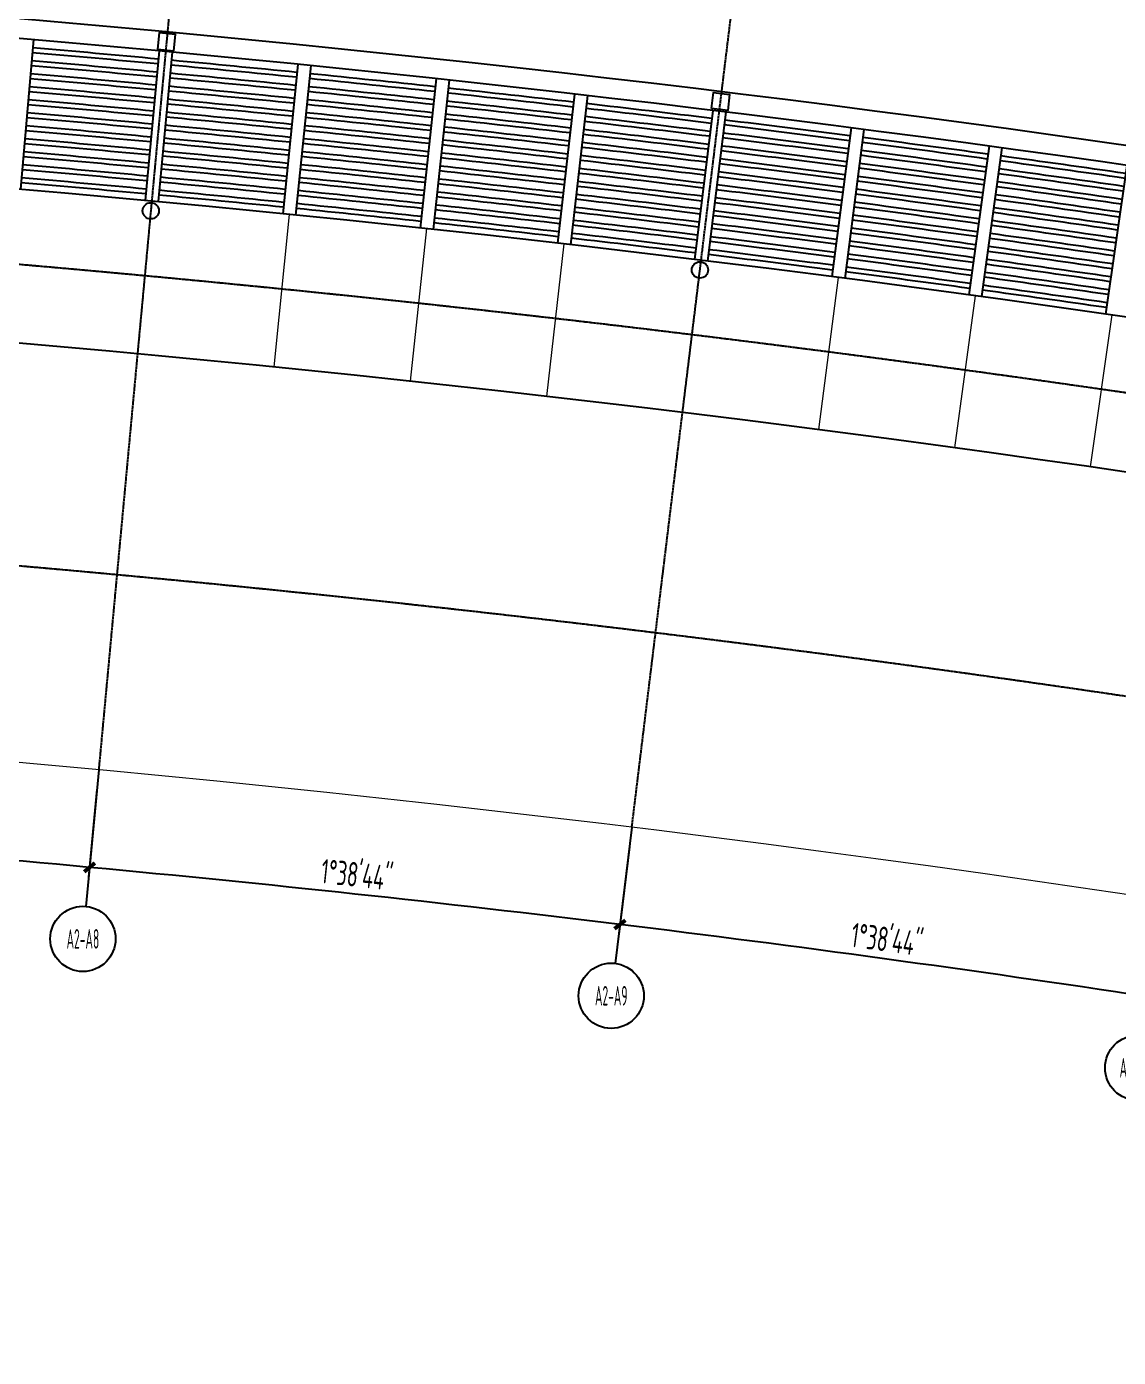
# Model space of a CAD drawing. Header units: millimetres. Extents: x 11677979 to 24947533, y -12764720 to -6308891.
# Drawn here: x 11804174 to 11820902, y -6418313 to -6397928 of the extents above; entities that cross this region are included whole.
import ezdxf
from ezdxf.enums import TextEntityAlignment as Align

# ---------------------------------------------------------------- set-up
doc = ezdxf.new("R2010")
doc.units = ezdxf.units.MM
doc.header["$LTSCALE"] = 10
doc.linetypes.add('A2-RG-AXIS$0$CENTER', pattern=[2, 1.25, -0.25, 0.25, -0.25])
doc.linetypes.add('A2-RG-AXIS$0$DOTE', pattern=[2.42, 2, -0.2, 0.02, -0.2])
for name, color, linetype in [('A2-RG-AXIS$0$A-AXIS', 1, 'Continuous'), ('A2-RG-AXIS$0$A-DIMS-100', 1, 'Continuous'), ('A2-RG-AXIS$0$A-GRID', 1, 'A2-RG-AXIS$0$CENTER'), ('A2-RG-AXIS$0$A-SYMB', 4, 'Continuous'), ('A2-RI-RF$0$A-COLUMN', 9, 'Continuous'), ('A2-RI-RF$0$A-GLAZ', 140, 'Continuous'), ('A2-RI-RF$0$A-ROOF-DRAN', 175, 'Continuous'), ('A2-RI-RF$0$A-ROOF-EDGE', 2, 'Continuous'), ('A2-RI-RF$0$an-wall-prht', 2, 'Continuous')]:
    doc.layers.add(name, color=color, linetype=linetype)
doc.layers.add('A2-RI-RF$0$A-DETL-LLIN', color=3, linetype='Continuous', lineweight=5)
doc.layers.add('A2-RI-RF$0$A-DETL-MLIN', color=3, linetype='Continuous', lineweight=9)
doc.styles.add('A2-RG-AXIS$0$ECADI', font='hzs.shx', dxfattribs={"width": 0.7, "bigfont": 'hztxt.shx'})
doc.styles.add('A2-RG-AXIS$0$XD2008', font='hzs.shx', dxfattribs={"width": 0.7, "bigfont": 'hztxt.shx'})
doc.dimstyles.new('A2-RG-AXIS$0$XD150', dxfattribs={"dimscale": 300, "dimtxt": 2.5, "dimasz": 1.5, "dimexe": 1, "dimexo": 2, "dimgap": 0.5, "dimtad": 1, "dimdec": 0, "dimdsep": 46, "dimtxsty": 'A2-RG-AXIS$0$XD2008', "dimcen": 2.5, "dimclrt": 4, "dimaunit": 1, "dimadec": 3, "dimazin": 0, "dimtfac": 1, "dimtdec": 0, "dimtmove": 2, "dimatfit": 3, "dimfxl": 0, "dimtolj": 1, "dimtzin": 0, "dimarcsym": 0})

# ---------------------------------------------------------------- blocks, each defined once
blk = doc.blocks.new('A2-RG-AXIS$0$ECADI-TAG-GRID')
at = {"color": 13}
blk.add_circle((0, 0), 5, dxfattribs=at)
at = {"style": 'A2-RG-AXIS$0$ECADI', "width": 0.7}
blk.add_attdef('GRID', text='', height=5, dxfattribs=at).set_placement((0, 0), align=Align.MIDDLE)
blk = doc.blocks.new('A2-RG-AXIS$0$_ArchTick')
at = {"color": 0, "linetype": 'ByBlock', "const_width": 0.4}
blk.add_lwpolyline([(-0.5, -0.5), (0.5, 0.5)], dxfattribs=at)
blk = doc.blocks.new('*D494')
at = {"layer": 'A2-RG-AXIS$0$A-DIMS-100', "color": 0, "lineweight": -2, "ltscale": 3, "transparency": 16777216}
for p, q in [((11813411, -6410491), (11813247, -6411831)), ((11821542, -6411603), (11821340, -6412938))]:
    blk.add_line(p, q, dxfattribs=at)
blk.add_arc((11778731, -6694179), 284600, 81.38492, 83.03034, dxfattribs=at)
at = {"layer": 'Defpoints', "color": 0, "ltscale": 3, "transparency": 16777216}
for p in [(11813447, -6410193), (11821587, -6411307), (11818667, -6412395), (11778731, -6694179)]:
    blk.add_point(p, dxfattribs=at)
at = {"layer": 'A2-RG-AXIS$0$A-DIMS-100', "color": 0, "lineweight": -2, "ltscale": 3, "transparency": 16777216, "xscale": 150, "yscale": 150, "zscale": 150}
for p, rotation in [((11813265, -6411682), 173.0303374560399), ((11821363, -6412790), 351.3849186940221)]:
    blk.add_blockref('A2-RG-AXIS$0$_ArchTick', p, dxfattribs=dict(at, rotation=rotation))
at = {"layer": 'A2-RG-AXIS$0$A-DIMS-100', "color": 4, "ltscale": 3, "transparency": 16777216, "insert": (11817358, -6411911), "char_height": 375, "attachment_point": 5, "rotation": 352.2076, "style": 'A2-RG-AXIS$0$XD2008'}
blk.add_mtext('\\A1;1°38\'44"', dxfattribs=at)
blk = doc.blocks.new('*D500')
at = {"layer": 'A2-RG-AXIS$0$A-DIMS-100', "color": 0, "lineweight": -2, "ltscale": 3, "transparency": 16777216}
for p, q in [((11797069, -6408968), (11796982, -6410315)), ((11805251, -6409612), (11805125, -6410956))]:
    blk.add_line(p, q, dxfattribs=at)
blk.add_arc((11778731, -6694179), 284600, 84.67576, 86.32117, dxfattribs=at)
at = {"layer": 'Defpoints', "color": 0, "ltscale": 3, "transparency": 16777216}
for p in [(11797088, -6408668), (11805278, -6409313), (11802425, -6410567), (11778731, -6694179)]:
    blk.add_point(p, dxfattribs=at)
at = {"layer": 'A2-RG-AXIS$0$A-DIMS-100', "color": 0, "lineweight": -2, "ltscale": 3, "transparency": 16777216, "xscale": 150, "yscale": 150, "zscale": 150}
for p, rotation in [((11796992, -6410165), 176.3211745693895), ((11805139, -6410807), 354.6757558073726)]:
    blk.add_blockref('A2-RG-AXIS$0$_ArchTick', p, dxfattribs=dict(at, rotation=rotation))
at = {"layer": 'A2-RG-AXIS$0$A-DIMS-100', "color": 4, "ltscale": 3, "transparency": 16777216, "insert": (11801091, -6410159), "char_height": 375, "attachment_point": 5, "rotation": 355.4985, "style": 'A2-RG-AXIS$0$XD2008'}
blk.add_mtext('\\A1;1°38\'44"', dxfattribs=at)
blk = doc.blocks.new('*D502')
at = {"layer": 'A2-RG-AXIS$0$A-DIMS-100', "color": 0, "lineweight": -2, "ltscale": 3, "transparency": 16777216}
for p, q in [((11805251, -6409612), (11805125, -6410956)), ((11813411, -6410491), (11813247, -6411831))]:
    blk.add_line(p, q, dxfattribs=at)
blk.add_arc((11778731, -6694179), 284600, 83.03033, 84.67575, dxfattribs=at)
at = {"layer": 'Defpoints', "color": 0, "ltscale": 3, "transparency": 16777216}
for p in [(11805278, -6409313), (11813447, -6410193), (11810559, -6411364), (11778731, -6694179)]:
    blk.add_point(p, dxfattribs=at)
at = {"layer": 'A2-RG-AXIS$0$A-DIMS-100', "color": 0, "lineweight": -2, "ltscale": 3, "transparency": 16777216, "xscale": 150, "yscale": 150, "zscale": 150}
for p, rotation in [((11805139, -6410807), 174.6757533726868), ((11813265, -6411682), 353.0303346106688)]:
    blk.add_blockref('A2-RG-AXIS$0$_ArchTick', p, dxfattribs=dict(at, rotation=rotation))
at = {"layer": 'A2-RG-AXIS$0$A-DIMS-100', "color": 4, "ltscale": 3, "transparency": 16777216, "insert": (11809237, -6410919), "char_height": 375, "attachment_point": 5, "rotation": 353.853, "style": 'A2-RG-AXIS$0$XD2008'}
blk.add_mtext('\\A1;1°38\'44"', dxfattribs=at)
blk = doc.blocks.new('A2-RI-RF$0$5urthfgh')
at = {"layer": 'A2-RI-RF$0$A-COLUMN'}
for points in [[(53644, -3145), (53667, -2896), (53418, -2873), (53395, -3122)], [(61880, -4032), (61911, -3784), (62159, -3814), (62129, -4062)]]:
    blk.add_lwpolyline(points, close=True, dxfattribs=at)
for centre in [(53290, -5598), (61704, -6504)]:
    blk.add_circle(centre, 125, dxfattribs=at)
at = {"layer": 'A2-RI-RF$0$A-DETL-MLIN'}
for p, q in [((53304, -5448), (53086, -7788)), ((55411, -5652), (55176, -7990)), ((57516, -5871), (57265, -8208)), ((59620, -6106), (59352, -8440)), ((61722, -6355), (61437, -8688)), ((63823, -6619), (63521, -8950)), ((65921, -6899), (65602, -9227)), ((68017, -7193), (67682, -9519))]:
    blk.add_line(p, q, dxfattribs=at)
at = {"layer": 'A2-RI-RF$0$A-GLAZ'}
for radius, start, end in [(296950, 84.69505, 85.06782), (297025, 84.69504, 85.06782), (296750, 84.69506, 85.0678), (296825, 84.69506, 85.06781), (296950, 84.2837, 84.65646), (297025, 84.28369, 84.65647), (296550, 84.69508, 85.06779), (296625, 84.69507, 85.06779), (296750, 84.28371, 84.65645), (296825, 84.2837, 84.65645), (296950, 83.87234, 84.24511), (297025, 83.87234, 84.24511), (296350, 84.69509, 85.06778), (296425, 84.69508, 85.06778), (296550, 84.28372, 84.65643), (296625, 84.28372, 84.65644), (296750, 83.87235, 84.24509), (296825, 83.87235, 84.2451), (296950, 83.46099, 83.83375), (297025, 83.46098, 83.83376), (296150, 84.6951, 85.06776), (296225, 84.6951, 85.06777), (296350, 84.28373, 84.65642), (296425, 84.28373, 84.65643), (296550, 83.87237, 84.24508), (296625, 83.87236, 84.24508), (296750, 83.461, 83.83374), (296825, 83.46099, 83.83374), (296950, 83.04963, 83.4224), (297025, 83.04963, 83.4224), (295950, 84.69512, 85.06775), (296025, 84.69511, 85.06775), (296150, 84.28375, 84.65641), (296225, 84.28374, 84.65641), (296350, 83.87238, 84.24507), (296425, 83.87237, 84.24507), (296550, 83.46101, 83.83373), (296625, 83.46101, 83.83373), (296750, 83.04964, 83.42238), (296825, 83.04964, 83.42239), (297025, 82.63827, 83.01105), (295750, 84.69513, 85.06774), (295825, 84.69512, 85.06774), (295950, 84.28376, 84.6564), (296025, 84.28376, 84.6564), (296150, 83.87239, 84.24505), (296225, 83.87239, 84.24506), (296350, 83.46103, 83.83371), (296425, 83.46102, 83.83372), (296550, 83.04966, 83.42237), (296625, 83.04965, 83.42238), (296750, 82.63829, 83.01103), (296825, 82.63828, 83.01103), (296950, 82.63828, 83.01104), (297025, 82.22692, 82.59969), (295550, 84.69514, 85.06772), (295625, 84.69514, 85.06773), (295625, 84.28378, 84.65637), (295750, 84.28377, 84.65638), (295825, 84.28377, 84.65639), (295950, 83.87241, 84.24504), (296025, 83.8724, 84.24505), (296150, 83.46104, 83.8337), (296225, 83.46103, 83.8337), (296350, 83.04967, 83.42236), (296425, 83.04967, 83.42236), (296550, 82.6383, 83.01102), (296625, 82.6383, 83.01102), (296825, 82.22693, 82.59968), (296950, 82.22692, 82.59969), (295350, 84.69515, 85.06771), (295425, 84.69515, 85.06772), (295425, 84.2838, 84.65636), (295550, 84.28379, 84.65637), (295625, 83.87243, 84.24502), (295750, 83.87242, 84.24503), (295825, 83.87241, 84.24503), (295950, 83.46105, 83.83369), (296025, 83.46105, 83.83369), (296150, 83.04968, 83.42234), (296225, 83.04968, 83.42235), (296350, 82.63832, 83.011), (296425, 82.63831, 83.01101), (296625, 82.22694, 82.59967), (296750, 82.22694, 82.59967), (296950, 81.81557, 82.18833), (297025, 81.81556, 82.18834), (295025, 84.69518, 85.06769), (295150, 84.69517, 85.0677), (295225, 84.69516, 85.0677), (295225, 84.28381, 84.65635), (295350, 84.2838, 84.65636), (295425, 83.87244, 84.24501), (295550, 83.87243, 84.24501), (295750, 83.46106, 83.83367), (295825, 83.46106, 83.83368), (295950, 83.0497, 83.42233), (296025, 83.04969, 83.42234), (296150, 82.63833, 83.01099), (296225, 82.63832, 83.01099), (296425, 82.22696, 82.59965), (296550, 82.22695, 82.59966), (296750, 81.81558, 82.18832), (296825, 81.81558, 82.18832), (294950, 84.69518, 85.06768), (295025, 84.28382, 84.65633), (295150, 84.28381, 84.65634), (295225, 83.87245, 84.24499), (295350, 83.87245, 84.245), (295550, 83.46108, 83.83366), (295625, 83.46107, 83.83366), (295750, 83.04971, 83.42232), (295825, 83.04971, 83.42232), (295950, 82.63834, 83.01098), (296025, 82.63834, 83.01098), (296225, 82.22697, 82.59964), (296350, 82.22696, 82.59965), (296550, 81.81559, 82.18831), (296625, 81.81559, 82.18831), (294950, 84.28383, 84.65633), (295025, 83.87247, 84.24498), (295150, 83.87246, 84.24499), (295350, 83.46109, 83.83365), (295425, 83.46109, 83.83365), (295550, 83.04972, 83.42231), (295625, 83.04972, 83.42231), (295750, 82.63836, 83.01096), (295825, 82.63835, 83.01097), (296025, 82.22698, 82.59963), (296150, 82.22697, 82.59964), (296350, 81.81561, 82.18829), (296425, 81.8156, 82.1883), (294950, 83.87247, 84.24498), (295150, 83.4611, 83.83363), (295225, 83.4611, 83.83364), (295350, 83.04974, 83.42229), (295425, 83.04973, 83.4223), (295550, 82.63837, 83.01095), (295625, 82.63836, 83.01096), (295825, 82.227, 82.59961), (295950, 82.22699, 82.59962), (296150, 81.81562, 82.18828), (296225, 81.81561, 82.18829), (294950, 83.46112, 83.83362), (295025, 83.46111, 83.83363), (295150, 83.04975, 83.42228), (295225, 83.04974, 83.42228), (295350, 82.63838, 83.01094), (295425, 82.63838, 83.01094), (295625, 82.22701, 82.5996), (295750, 82.227, 82.59961), (295950, 81.81563, 82.18827), (296025, 81.81563, 82.18827), (294950, 83.04976, 83.42227), (295025, 83.04976, 83.42227), (295150, 82.63839, 83.01092), (295225, 82.63839, 83.01093), (295425, 82.22702, 82.59959), (295550, 82.22701, 82.5996), (295750, 81.81565, 82.18825), (295825, 81.81564, 82.18826), (294950, 82.63841, 83.01091), (295025, 82.6384, 83.01092), (295225, 82.22704, 82.59958), (295350, 82.22703, 82.59958), (295550, 81.81566, 82.18824), (295625, 81.81565, 82.18825), (295025, 82.22705, 82.59956), (295150, 82.22704, 82.59957), (295350, 81.81567, 82.18823), (295425, 81.81567, 82.18823), (294950, 82.22705, 82.59956), (295150, 81.81569, 82.18822), (295225, 81.81568, 82.18822), (294950, 81.8157, 82.1882), (295025, 81.81569, 82.18821)]:
    blk.add_arc((25944, -299026), radius, start, end, dxfattribs=at)
at = {"layer": 'A2-RI-RF$0$an-wall-prht'}
for p, q in [((51492, -2976), (51295, -5268)), ((53418, -3149), (53204, -5439)), ((53617, -3167), (53403, -5457)), ((55541, -3354), (55311, -5642)), ((55740, -3374), (55510, -5662)), ((57663, -3574), (57417, -5861)), ((57862, -3595), (57616, -5882)), ((59784, -3809), (59521, -6094)), ((59982, -3832), (59720, -6117)), ((61902, -4060), (61623, -6343)), ((62101, -4084), (61822, -6367)), ((64019, -4326), (63723, -6606)), ((64217, -4351), (63922, -6632)), ((66134, -4607), (65822, -6885)), ((66332, -4634), (66020, -6912)), ((68246, -4903), (67918, -7179))]:
    blk.add_line(p, q, dxfattribs=at)
for centre, radius, start, end in [((25944, -299026), 297450, 76.99055, 94.00515), ((25943, -299026), 297150, 76.9335, 94.06187), ((25944, -299026), 294850, 76.49368, 94.50202), ((25944, -299026), 292500, 76.03854, 94.95868)]:
    blk.add_arc(centre, radius, start, end, dxfattribs=at)
blk = doc.blocks.new('A2-RG-AXIS')
at = {"layer": 'A2-RG-AXIS$0$A-AXIS', "ltscale": 3}
for p, q in [((11805278.5, -6409313.1), (11805083.6, -6411404)), ((11813447.2, -6410192.8), (11813192.3, -6412277.3))]:
    blk.add_line(p, q, dxfattribs=at)
at = {"layer": 'A2-RG-AXIS$0$A-GRID', "linetype": 'A2-RG-AXIS$0$DOTE'}
for p, q in [((11809008.7, -6369286.5), (11805278.5, -6409313.1)), ((11813447.2, -6410192.8), (11818325.2, -6370289.9))]:
    blk.add_line(p, q, dxfattribs=at)
for radius, start, end in [(304100, 75.589285, 95.407644), (300800, 75.589285, 95.407644), (293700, 75.589281, 95.407645), (289100, 75.589281, 95.407645)]:
    blk.add_arc((11778730.7, -6694178.7), radius, start, end, dxfattribs=at)
at = {"layer": 'A2-RG-AXIS$0$A-SYMB'}
ref = blk.add_blockref('A2-RG-AXIS$0$ECADI-TAG-GRID', (11805037.2, -6411901.9), dxfattribs=dict(at, xscale=100, yscale=100, zscale=100))
ref.add_attrib('GRID', 'A2-A8', dxfattribs={"layer": '0', "extrusion": (0, 0, -1), "height": 300, "style": 'A2-RG-AXIS$0$ECADI', "text_generation_flag": 2, "width": 0.5}).set_placement((-11805037.2, -6411901.9), align=Align.MIDDLE)
ref = blk.add_blockref('A2-RG-AXIS$0$ECADI-TAG-GRID', (11813131.7, -6412773.6), dxfattribs=dict(at, xscale=100, yscale=100, zscale=100))
ref.add_attrib('GRID', 'A2-A9', dxfattribs={"layer": '0', "extrusion": (0, 0, -1), "height": 300, "style": 'A2-RG-AXIS$0$ECADI', "text_generation_flag": 2, "width": 0.5}).set_placement((-11813131.7, -6412773.6), align=Align.MIDDLE)
ref = blk.add_blockref('A2-RG-AXIS$0$ECADI-TAG-GRID', (11821197.8, -6413877.4), dxfattribs=dict(at, xscale=100, yscale=100, zscale=100))
ref.add_attrib('GRID', 'A2-A10', dxfattribs={"layer": '0', "extrusion": (0, 0, -1), "height": 300, "style": 'A2-RG-AXIS$0$ECADI', "text_generation_flag": 2, "width": 0.5}).set_placement((-11821197.8, -6413877.4), align=Align.MIDDLE)
at = {"layer": 'A2-RG-AXIS$0$A-DIMS-100', "ltscale": 3}
for base, p1, p2, picture, middle in [((11802425.5, -6410566.8), (11797087.9, -6408668.2), (11805278.5, -6409313.1), '*D500', (11801091.2, -6410159.3)), ((11810559.4, -6411364.1), (11813447.2, -6410192.8), (11805278.5, -6409313.1), '*D502', (11809237.3, -6410918.5)), ((11818667, -6412394.7), (11813447.2, -6410192.8), (11821587.2, -6411306.8), '*D494', (11817358.3, -6411911.3))]:
    dim = blk.add_angular_dim_3p(base=base, center=(11778730.7, -6694178.7), p1=p1, p2=p2, dimstyle='A2-RG-AXIS$0$XD150', override={"dimscale": 150, "dimasz": 1, "dimblk": 'A2-RG-AXIS$0$_ArchTick', "dimadec": 4}, dxfattribs=at)
    dim.commit()
    dim.dimension.update_dxf_attribs({"geometry": picture, "text_midpoint": middle})
blk = doc.blocks.new('A2-RI-RF')
at = {"layer": 'A2-RI-RF$0$A-DETL-LLIN'}
blk.add_arc((11778730.7, -6694178.7), 286100, 74.628938, 96.367991, dxfattribs=at)
at = {"layer": 'A2-RI-RF$0$A-ROOF-DRAN'}
blk.add_arc((11778730.7, -6694178.7), 299750, 77.098571, 93.898358, dxfattribs=at)
at = {"layer": 'A2-RI-RF$0$A-ROOF-EDGE'}
for radius, start, end in [(300350, 76.07696, 82.028597), (300150, 76.038533, 82.066759)]:
    blk.add_arc((11778730.7, -6694178.7), radius, start, end, dxfattribs=at)
blk.add_blockref('A2-RI-RF$0$5urthfgh', (11752786.6, -6395152.1))
at = {"layer": 'A2-RI-RF$0$A-DETL-LLIN'}
blk.add_blockref('A2-RG-AXIS', (0, 0), dxfattribs=at)

msp = doc.modelspace()

# ---------------------------------------------------------------- block references
for name in ['A2-RI-RF', 'A2-RG-AXIS']:
    msp.add_blockref(name, (0, 0))

doc.saveas('drawing.dxf')
